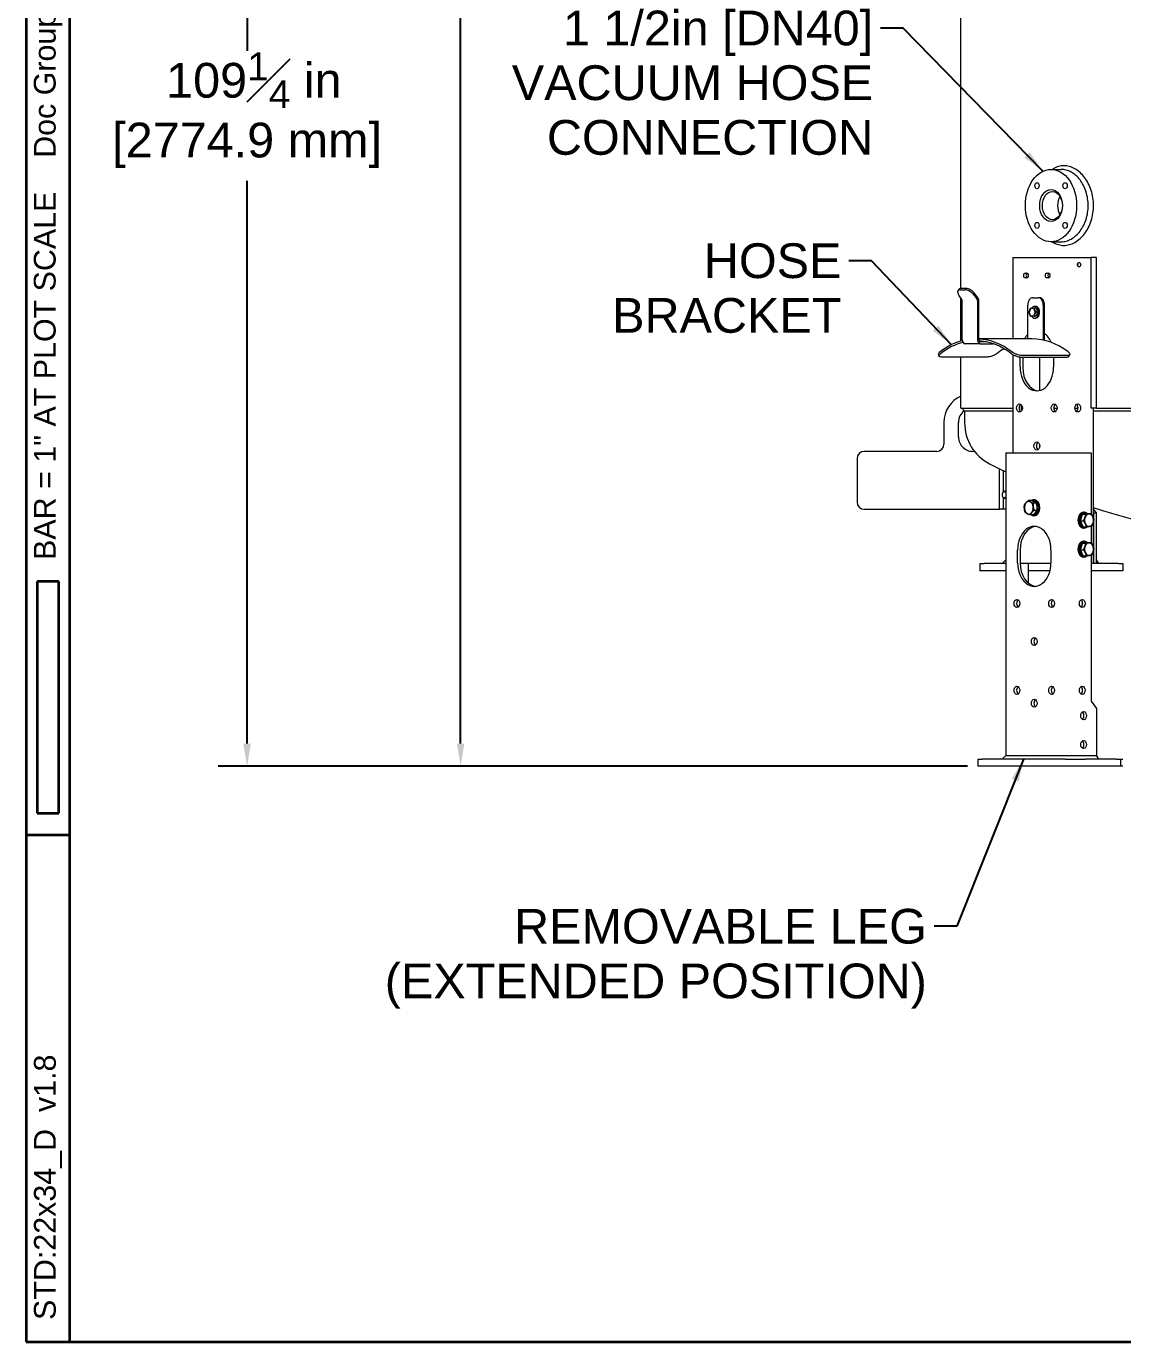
# Model space of a CAD drawing. Header units: inches. Extents: x 20 to 536, y 8 to 344.
# Drawn here: x 20 to 95.7, y 8 to 98.9 of the extents above; entities that cross this region are included whole.
import ezdxf

# ---------------------------------------------------------------- set-up
doc = ezdxf.new("R2010")
doc.units = ezdxf.units.IN
doc.header["$LTSCALE"] = 16
doc.header["$MEASUREMENT"] = 0
doc.layers.get('0').update_dxf_attribs({"lineweight": 25})
for name, color, linetype, lineweight in [('Border', 7, 'Continuous', 35), ('Dimension (ANSI)', 7, 'Continuous', 25), ('Symbol (ANSI)', 7, 'Continuous', 25), ('Visible (ANSI)', 7, 'Continuous', 50)]:
    doc.layers.add(name, color=color, linetype=linetype, lineweight=lineweight)
doc.styles.add('MEMCOR Medium', font='arial.ttf')
doc.styles.add('Standard A-B-C', font='arial.ttf')
doc.dimstyles.new('Default (ANSI)', dxfattribs={"dimscale": 16, "dimtxt": 0.15, "dimasz": 0.098425, "dimexe": 0.125, "dimexo": 0.0625, "dimgap": 0.031496, "dimtad": 0, "dimtih": 1, "dimtoh": 1, "dimdec": 4, "dimrnd": 1e-08, "dimzin": 3, "dimdsep": 46, "dimlunit": 5, "dimtxsty": 'MEMCOR Medium', "dimcen": 0.09, "dimdle": 0.393701, "dimclrd": 256, "dimclre": 256, "dimclrt": 256, "dimadec": 0, "dimazin": 1, "dimtfac": 0.8, "dimtofl": 0, "dimtmove": 0, "dimatfit": 3, "dimfxl": 1, "dimfrac": 1, "dimtolj": 1, "dimtzin": 4, "dimlwd": -1, "dimlwe": -1, "dimarcsym": 0})
doc.dimstyles.new('Default (ANSI)$7', dxfattribs={"dimscale": 16, "dimtxt": 0.15, "dimasz": 0.098425, "dimexe": 0.125, "dimexo": 0.0625, "dimgap": 0.031496, "dimtad": 0, "dimtih": 1, "dimtoh": 1, "dimdec": 4, "dimrnd": 1e-08, "dimzin": 3, "dimdsep": 46, "dimlunit": 5, "dimtxsty": 'MEMCOR Medium', "dimcen": 0.09, "dimdle": 0.393701, "dimclrd": 256, "dimclre": 256, "dimclrt": 256, "dimadec": 0, "dimazin": 1, "dimtfac": 0.8, "dimtofl": 0, "dimtmove": 0, "dimatfit": 3, "dimfxl": 1, "dimfrac": 1, "dimtolj": 1, "dimtzin": 4, "dimlwd": -1, "dimlwe": -1, "dimarcsym": 0})

# ---------------------------------------------------------------- blocks, each defined once
blk = doc.blocks.new('Borders 22x34_D')
at = {"layer": 'Border'}
for p, q in [((1.25, 21.5), (1.25, 0.5)), ((1.4375, 0.5), (1.4375, 21.3125)), ((1.3906, 3.7812), (1.2969, 3.7812)), ((1.2969, 3.7812), (1.2969, 2.7812)), ((1.3906, 2.7812), (1.3906, 3.7812)), ((1.2969, 2.7812), (1.3906, 2.7812)), ((1.25, 2.6875), (1.4375, 2.6875)), ((1.25, 0.5), (33.5, 0.5)), ((1.25, 0.5), (7.8115, 0.5))]:
    blk.add_line(p, q, dxfattribs=at)
at = {"layer": 'Border', "char_height": 0.094, "attachment_point": 4, "rotation": 90, "style": 'Standard A-B-C'}
for s, insert in [('\\fArial|b0|i0;\\H0.0940;BAR = 1" AT PLOT SCALE    Doc Group:   Doc Type: ', (1.3437, 3.875)), ('\\fArial|b0|i0;\\H0.0940;STD:22x34_D  v1.8', (1.3437, 0.5937))]:
    blk.add_mtext(s, dxfattribs=dict(at, insert=insert))
blk = doc.blocks.new('*D23')
at = {"layer": 'Defpoints', "color": 0, "transparency": 16777216}
for p in [(35.249, 156.991), (108.224, 156.991), (86.004, 47.744)]:
    blk.add_point(p, dxfattribs=at)
at = {"layer": 'Dimension (ANSI)', "transparency": 16777216}
for p, q in [((107.224, 156.991), (33.249, 156.991)), ((35.249, 155.416), (35.249, 97.173)), ((35.249, 49.319), (35.249, 88.193)), ((85.004, 47.744), (33.249, 47.744))]:
    blk.add_line(p, q, dxfattribs=at)
for points in [[(34.987, 155.416), (35.512, 155.416), (35.249, 156.991)], [(34.987, 49.319), (35.512, 49.319), (35.249, 47.744)]]:
    blk.add_solid(points, dxfattribs=at)
at = {"layer": 'Dimension (ANSI)', "transparency": 16777216, "char_height": 2.4, "attachment_point": 5, "style": 'MEMCOR Medium'}
for s, insert in [('\\A1; 109{\\H0.8x;\\S1#4;} in', (35.249, 95.131)), ('\\A1;[2774.9 mm]', (35.249, 90.641))]:
    blk.add_mtext(s, dxfattribs=dict(at, insert=insert))
blk = doc.blocks.new('*D24')
at = {"layer": 'Defpoints', "color": 0, "transparency": 16777216}
for p in [(49.995, 147.976), (89.575, 147.976), (86.004, 47.744)]:
    blk.add_point(p, dxfattribs=at)
at = {"layer": 'Dimension (ANSI)', "transparency": 16777216}
for p, q in [((88.575, 147.976), (47.995, 147.976)), ((49.995, 146.401), (49.995, 114.388)), ((49.995, 49.319), (49.995, 105.408)), ((85.004, 47.744), (47.995, 47.744))]:
    blk.add_line(p, q, dxfattribs=at)
for points in [[(49.733, 146.401), (50.257, 146.401), (49.995, 147.976)], [(49.733, 49.319), (50.257, 49.319), (49.995, 47.744)]]:
    blk.add_solid(points, dxfattribs=at)
at = {"layer": 'Dimension (ANSI)', "transparency": 16777216, "char_height": 2.4, "attachment_point": 5, "style": 'MEMCOR Medium'}
for s, insert in [('\\A1; 100{\\H0.8x;\\S1#4;} in', (49.995, 112.346)), ('\\A1;[2545.9 mm]', (49.995, 107.856))]:
    blk.add_mtext(s, dxfattribs=dict(at, insert=insert))

msp = doc.modelspace()

# ---------------------------------------------------------------- linework, layer by layer
at = {"layer": 'Visible (ANSI)', "linetype": 'Continuous', "lineweight": 18}
for p, q in [((84.54977, 80.744467), (84.54977, 123.725967)), ((90.768462, 88.975967), (91.475972, 88.975967)), ((90.768462, 83.975967), (91.475972, 83.975967)), ((88.129074, 82.897967), (88.33117, 82.897967)), ((88.129074, 82.897967), (88.129074, 77.264794)), ((88.33117, 82.897967), (91.24445, 82.897967)), ((91.24445, 82.897967), (92.220258, 82.897967)), ((92.220258, 82.897967), (93.530728, 82.897967)), ((93.903987, 82.897967), (93.530728, 82.897967)), ((93.530728, 72.475967), (93.530728, 82.897967)), ((93.903987, 72.475967), (93.903987, 82.897967)), ((88.971102, 81.802967), (89.105452, 81.802967)), ((90.470168, 81.802967), (90.604519, 81.802967)), ((89.105452, 81.492967), (88.971102, 81.492967)), ((90.604519, 81.492967), (90.470168, 81.492967)), ((84.400974, 80.679717), (84.335974, 80.587794)), ((84.613912, 79.983405), (84.390669, 80.299118)), ((84.494223, 80.652672), (84.847776, 80.652672)), ((84.54977, 77.118793), (84.54977, 80.074115)), ((84.912776, 80.744596), (84.559223, 80.744596)), ((85.451329, 80.299118), (85.674573, 79.983405)), ((85.739573, 80.075328), (85.516329, 80.391042)), ((89.51911, 80.107967), (89.872663, 80.107967)), ((89.964587, 80.107967), (89.872663, 80.107967)), ((84.640836, 77.194994), (84.640836, 79.891481)), ((85.701497, 79.891481), (85.701497, 77.194994)), ((85.79342, 77.194994), (85.79342, 79.891481)), ((89.165556, 77.264794), (89.165556, 79.607967)), ((89.729186, 79.394582), (89.592783, 79.394582)), ((89.639318, 79.513967), (89.695886, 79.513967)), ((89.850927, 79.119556), (89.714524, 79.119556)), ((89.729186, 79.394582), (89.790056, 79.257069)), ((89.790056, 79.257069), (89.850927, 79.119556)), ((89.850927, 79.119556), (89.797153, 78.976248)), ((90.226217, 79.607967), (90.226217, 77.194994)), ((90.31814, 77.194994), (90.31814, 79.607967)), ((89.514089, 78.821352), (89.377687, 78.821352)), ((89.628734, 78.827147), (89.514089, 78.821352)), ((89.743378, 78.832941), (89.606976, 78.832941)), ((89.625187, 78.826967), (89.639318, 78.826967)), ((89.743378, 78.832941), (89.628734, 78.827147)), ((89.639318, 78.701967), (89.695886, 78.701967)), ((89.797153, 78.976248), (89.743378, 78.832941)), ((89.471026, 77.264794), (85.79342, 77.264794)), ((85.885344, 76.934994), (84.824684, 76.934994)), ((86.291105, 77.064994), (85.885344, 77.064994)), ((85.885344, 76.934994), (86.776339, 76.934994)), ((83.043534, 76.077587), (82.994424, 76.1875)), ((86.38277, 76.015284), (83.20079, 76.015284)), ((84.54977, 72.475967), (84.54977, 76.015284)), ((88.129074, 76.190095), (88.129074, 69.393967)), ((88.635226, 75.307967), (88.635226, 76.016494)), ((88.670195, 76.015284), (91.852176, 76.015284)), ((91.90128, 76.125183), (88.719299, 76.125183)), ((88.812003, 76.015284), (88.812003, 75.307967)), ((89.975945, 76.015284), (89.975945, 73.699828)), ((90.940394, 76.015284), (90.940394, 75.307967)), ((92.009432, 76.077587), (92.058542, 76.1875)), ((84.54977, 72.475967), (88.129074, 72.475967)), ((84.799477, 72.275967), (84.599477, 72.475967)), ((84.799477, 72.275967), (84.799477, 71.475967)), ((88.129074, 72.275967), (84.799477, 72.275967)), ((88.706549, 72.475967), (88.788763, 72.475967)), ((90.963634, 72.475967), (91.181613, 72.475967)), ((91.104892, 72.275967), (91.040355, 72.275967)), ((92.41886, 72.475967), (92.636839, 72.475967)), ((92.560117, 72.275967), (92.495581, 72.275967)), ((93.903987, 72.475967), (93.530728, 72.475967)), ((93.688255, 72.475967), (93.688255, 64.899991)), ((123.910699, 72.275967), (93.688255, 72.275967)), ((93.903987, 72.475967), (123.694967, 72.475967)), ((83.373395, 71.497967), (83.373395, 69.997967)), ((84.373395, 70.497967), (84.373395, 71.497967)), ((82.873395, 69.497967), (77.873395, 69.497967)), ((87.639964, 69.393967), (87.84206, 69.393967)), ((87.639964, 69.393967), (87.639964, 48.493967)), ((87.84206, 69.393967), (91.380007, 69.393967)), ((89.975945, 69.954208), (89.975945, 69.779726)), ((91.380007, 69.393967), (92.355815, 69.393967)), ((92.355815, 69.393967), (93.548496, 69.393967)), ((93.548496, 69.393967), (93.548496, 65.160982)), ((77.373395, 68.997967), (77.373395, 65.997967)), ((87.221314, 65.497967), (87.221314, 68.282837)), ((87.479377, 66.717227), (87.479377, 68.154965)), ((87.387548, 66.501914), (87.387561, 66.502832)), ((87.387548, 66.494021), (87.387561, 66.493102)), ((87.639964, 66.747967), (87.564304, 66.747967)), ((77.873395, 65.497967), (87.221314, 65.497967)), ((87.479377, 65.497967), (87.221314, 65.497967)), ((87.479377, 65.497967), (87.479377, 66.278708)), ((87.636999, 65.497967), (87.479377, 65.497967)), ((87.639964, 66.247967), (87.564304, 66.247967)), ((87.636999, 65.497967), (87.639964, 65.497967)), ((89.427998, 66.104155), (89.21256, 66.104155)), ((89.427998, 66.104155), (89.759351, 65.915428)), ((89.566491, 66.075319), (89.478626, 66.075319)), ((89.759351, 65.915428), (89.543914, 65.915428)), ((89.611034, 66.155149), (89.566491, 66.155149)), ((89.759351, 65.915428), (89.809457, 65.41524)), ((89.807933, 65.671768), (89.783759, 65.671768)), ((89.797343, 65.536167), (89.807933, 65.536167)), ((89.896321, 65.671768), (89.807933, 65.671768)), ((89.896321, 65.536167), (89.807933, 65.536167)), ((93.902049, 65.247967), (93.688255, 65.550318)), ((89.528209, 65.10378), (89.312772, 65.10378)), ((89.809457, 65.41524), (89.528209, 65.10378)), ((89.566491, 65.132616), (89.554248, 65.132616)), ((89.611034, 65.052786), (89.566491, 65.052786)), ((89.809457, 65.41524), (89.59402, 65.41524)), ((92.79522, 64.704549), (92.949145, 65.160424)), ((92.997422, 64.288092), (92.79522, 64.704549)), ((92.79522, 64.704549), (93.010657, 64.704549)), ((92.949145, 65.160424), (93.305273, 65.199843)), ((92.949145, 65.160424), (93.164582, 65.160424)), ((93.06296, 65.295149), (93.018417, 65.295149)), ((93.06296, 65.215319), (93.151348, 65.215319)), ((93.305273, 65.199843), (93.520711, 65.199843)), ((93.725273, 65.247967), (93.688255, 65.300318)), ((93.688255, 64.602679), (93.688255, 62.899991)), ((93.725273, 61.747967), (93.725273, 65.247967)), ((93.725273, 65.247967), (93.902049, 65.247967)), ((93.902049, 61.747967), (93.902049, 65.247967)), ((92.997422, 64.288092), (93.21286, 64.288092)), ((93.06296, 64.192786), (93.018417, 64.192786)), ((93.06296, 64.272616), (93.151348, 64.272616)), ((93.548496, 64.324396), (93.548496, 63.160982)), ((92.79522, 62.704549), (92.949145, 63.160424)), ((92.997422, 62.288092), (92.79522, 62.704549)), ((92.79522, 62.704549), (93.010657, 62.704549)), ((92.949145, 63.160424), (93.305273, 63.199843)), ((92.949145, 63.160424), (93.164582, 63.160424)), ((93.06296, 63.295149), (93.018417, 63.295149)), ((93.06296, 63.215319), (93.151348, 63.215319)), ((93.305273, 63.199843), (93.520711, 63.199843)), ((87.639964, 61.997967), (87.389964, 61.747967)), ((88.45845, 61.803967), (88.45845, 62.683967)), ((88.635226, 62.683967), (88.635226, 61.803967)), ((90.763618, 62.683967), (90.763618, 61.803967)), ((92.997422, 62.288092), (93.21286, 62.288092)), ((93.06296, 62.192786), (93.018417, 62.192786)), ((93.06296, 62.272616), (93.151348, 62.272616)), ((93.548496, 62.324396), (93.548496, 52.243967)), ((93.688255, 62.602679), (93.688255, 61.747967)), ((94.078826, 61.747967), (93.902049, 61.997967)), ((93.902049, 61.747967), (93.902049, 61.997967)), ((85.854524, 61.747967), (86.147417, 61.747967)), ((85.854524, 61.747967), (85.854524, 61.247967)), ((86.147417, 61.247967), (85.854524, 61.247967)), ((87.639964, 61.747967), (86.147417, 61.747967)), ((87.639964, 61.247967), (86.147417, 61.247967)), ((90.762937, 61.747967), (88.635907, 61.747967)), ((89.211518, 60.392346), (89.211518, 61.747967)), ((89.682951, 61.247967), (89.211518, 61.247967)), ((90.694492, 61.247967), (89.682951, 61.247967)), ((93.688255, 61.747967), (93.548496, 61.747967)), ((95.424658, 61.247967), (93.548496, 61.247967)), ((95.424658, 61.747967), (93.688255, 61.747967)), ((95.424658, 61.747967), (95.717551, 61.747967)), ((95.717551, 61.247967), (95.424658, 61.247967)), ((95.717551, 61.747967), (95.717551, 61.247967)), ((93.548496, 52.243967), (93.902049, 51.743967)), ((93.902049, 51.743967), (93.902049, 48.493967)), ((85.710689, 48.243967), (86.003582, 48.243967)), ((85.710689, 48.243967), (85.710689, 47.743967)), ((91.74529, 48.243967), (86.003582, 48.243967)), ((87.639964, 48.493967), (87.389964, 48.243967)), ((87.639964, 48.493967), (87.84206, 48.493967)), ((87.84206, 48.493967), (91.380007, 48.493967)), ((91.380007, 48.493967), (92.355815, 48.493967)), ((91.74529, 48.243967), (93.159503, 48.243967)), ((92.355815, 48.493967), (93.902049, 48.493967)), ((95.280823, 48.243967), (93.159503, 48.243967)), ((94.078826, 48.243967), (93.902049, 48.493967)), ((95.280823, 48.243967), (95.573717, 48.243967)), ((95.573717, 48.243967), (95.573717, 47.743967)), ((95.573717, 48.243967), (95.717551, 48.243967)), ((86.003582, 47.743967), (85.710689, 47.743967)), ((91.74529, 47.743967), (86.003582, 47.743967)), ((93.159503, 47.743967), (91.74529, 47.743967)), ((95.280823, 47.743967), (93.159503, 47.743967)), ((95.573717, 47.743967), (95.280823, 47.743967)), ((95.717551, 47.743967), (95.573717, 47.743967))]:
    msp.add_line(p, q, dxfattribs=at)
for centre, radius, start, end in [((85.373395, 71.497967), 2, 114.31874285, 180), ((85.373395, 71.497967), 1, 126.70280504, 180), ((87.989474, 71.471505), 3.19, 179.91985269, 242.53448824), ((82.873395, 69.997967), 0.5, 270, 0), ((85.373395, 70.497967), 1, 180, 276.05344335), ((77.873395, 68.997967), 0.5, 90, 180), ((108.799477, 111.505967), 48.31, 242.53448824, 244.02400892), ((77.873395, 65.997967), 0.5, 180, 270), ((108.799477, 111.505967), 48.31, 251.77212947, 264.35873975)]:
    msp.add_arc(centre, radius, start, end, dxfattribs=at)
for centre, major_axis in [((90.768462, 86.475967), (0, 2.5)), ((89.799712, 87.845987), (0, 0.210937)), ((90.768462, 86.475967), (0, -1.105)), ((90.860385, 86.475967), (0, 0.975)), ((91.737212, 87.845987), (0, -0.210937)), ((89.799712, 85.105948), (0, 0.210937)), ((91.737212, 85.105948), (0, -0.210937)), ((92.706084, 82.397967), (0, -0.155)), ((88.591386, 72.497967), (0, -0.28)), ((90.984235, 72.497967), (0, -0.28)), ((92.616237, 72.497967), (0, 0.28)), ((89.78781, 69.866967), (0, -0.28)), ((88.414817, 58.993967), (0, -0.28)), ((90.807251, 58.993967), (0, -0.28)), ((92.928571, 58.993967), (0, 0.28)), ((89.611034, 56.362967), (0, -0.28)), ((88.414817, 52.993967), (0, -0.28)), ((90.807251, 52.993967), (0, -0.28)), ((92.928571, 52.993967), (0, 0.28)), ((89.611034, 52.099967), (0, -0.28)), ((93.018166, 51.243967), (0, -0.28)), ((93.018166, 49.243967), (0, -0.28))]:
    msp.add_ellipse(centre, major_axis=major_axis, ratio=0.707106781, dxfattribs=at)
for centre, major_axis, ratio, start_param, end_param in [((91.913975, 86.475967), (0, -0.975), 0.707106781, 4.011241666, 5.413536294), ((88.971102, 81.647967), (0, -0.155), 0.707106781, 3.141592654, 6.283185307), ((89.147879, 81.647967), (0, 0.155), 0.707106781, 0.194777643, 2.946815011), ((89.105452, 81.647967), (0, 0.155), 0.707106781, 3.141592654, 6.283185307), ((90.470168, 81.647967), (0, -0.155), 0.707106781, 3.141592654, 6.283185307), ((90.646945, 81.647967), (0, 0.155), 0.707106781, 0.194777643, 2.946815011), ((90.604519, 81.647967), (0, 0.155), 0.707106781, 3.141592654, 6.283185307), ((92.529307, 82.397967), (0, 0.155), 0.707106781, 4.079718979, 5.345058981), ((84.744223, 80.299118), (-0.408248, 0.288675), 0.5, 5.667705599, 7.238501925), ((84.809223, 80.391042), (-0.408248, 0.288675), 0.5, 5.667705599, 6.283185307), ((84.548912, 79.891481), (0, -0.13), 0.707106781, 1.570796327, 2.35619449), ((85.097776, 80.299118), (0.408248, -0.288675), 0.5, 0.955316618, 2.526112945), ((85.162776, 80.391042), (-0.408248, 0.288675), 0.5, 4.096909272, 5.667705599), ((85.609573, 79.891481), (0, 0.13), 0.707106781, 4.71238898, 5.497787144), ((85.609573, 79.891481), (0, -0.26), 0.707106781, 1.570796327, 2.35619449), ((89.51911, 79.607967), (0, 0.5), 0.707106781, 0, 1.570796327), ((89.872663, 79.607967), (0, 0.5), 0.707106781, 4.71238898, 6.283185307), ((89.964587, 79.607967), (0, 0.5), 0.707106781, 4.71238898, 6.283185307), ((89.467488, 79.107967), (0, -0.281), 0.707106781, 4.224512763, 5.271710315), ((89.467488, 79.107967), (0, 0.281), 0.707106781, 0.035722559, 1.08292011), ((89.639318, 79.107967), (0, -0.406), 0.707106781, 5.496149966, 10.237067461), ((89.467488, 79.107967), (0, 0.281), 0.707106781, 5.271710315, 6.318907866), ((89.467488, 79.107967), (0, 0.281), 0.707106781, 4.224512763, 5.271710315), ((89.695886, 79.107967), (0, -0.406), 0.707106781, 0, 3.141592654), ((89.639318, 79.107967), (0, -0.281), 0.707106781, 1.739246491, 2.520988831), ((89.639318, 79.107967), (0, -0.281), 0.707106781, 0.683790297, 1.482049922), ((89.467488, 79.107967), (0, -0.281), 0.707106781, 5.271710315, 6.318907866), ((89.467488, 79.107967), (0, -0.281), 0.707106781, 0.035722559, 1.08292011), ((89.639318, 79.107967), (0, -0.281), 0.707106781, 0, 0.115468063), ((85.581939, 69.894794), (0, 7.37), 0.707106781, 5.787544151, 6.242593481), ((89.78781, 76.187967), (0, 1.63), 0.707106781, 0.570291334, 0.849138969), ((89.964587, 76.187967), (0, -1.63), 0.707106781, 3.907583633, 3.990731623), ((89.471026, 69.894794), (0, 7.37), 0.707106781, 5.787544151, 6.283185307), ((89.78781, 76.187967), (0, -1.63), 0.707106781, 2.11404801, 2.663459263), ((85.581939, 69.894794), (0, 7.37), 0.707106781, 0.180900412, 0.495641156), ((85.581939, 69.894794), (0, 7.24), 0.707106781, 0.175780081, 0.494420124), ((84.824684, 77.194994), (0, -0.26), 0.707106781, 4.71238898, 6.283185307), ((85.885344, 77.194994), (0, -0.26), 0.707106781, 4.71238898, 6.283185307), ((85.885344, 77.194994), (0, -0.13), 0.707106781, 4.71238898, 6.283185307), ((85.581939, 69.894794), (0, 7.24), 0.707106781, 5.788765184, 6.239278677), ((89.471026, 69.894794), (0, 7.24), 0.707106781, 0.389617116, 0.494420124), ((90.134293, 77.194994), (0, 0.13), 0.707106781, 4.651137038, 4.71238898), ((90.134293, 77.194994), (0, -0.26), 0.707106781, 1.463005525, 1.570796327), ((89.78781, 75.307967), (0, -1.63), 0.707106781, 4.71238898, 7.853981634), ((89.964587, 75.307967), (0, -1.63), 0.707106781, 4.71238898, 6.206422826), ((88.768162, 72.497967), (0, -0.28), 0.707106781, 3.604362771, 5.820415189), ((91.161012, 72.497967), (0, -0.28), 0.707106781, 3.604362771, 5.820415189), ((92.439461, 72.497967), (0, 0.28), 0.707106781, 3.604362771, 5.820415189), ((88.903927, 72.497967), (0, 0.28), 0.707106781, 0.909644844, 2.23194781), ((89.964587, 69.866967), (0, -0.28), 0.707106781, 3.604362771, 5.820415189), ((87.530933, 66.497967), (0, -0.202815), 0.707106781, 2.277875526, 7.146902435), ((87.564304, 66.497967), (0, 0.25), 0.707106781, 5.840912356, 7.834520201), ((87.564304, 66.497967), (0, -0.25), 0.707106781, 4.731850413, 6.725458259), ((89.235035, 65.603967), (0, -0.4375), 0.707106781, 3.805921768, 4.85311932), ((89.235035, 65.603967), (0, -0.4375), 0.707106781, 4.85311932, 5.900316871), ((89.235035, 65.603967), (0, 0.4375), 0.707106781, 5.900316871, 6.947514422), ((89.235035, 65.603967), (0, 0.4375), 0.707106781, 4.85311932, 5.900316871), ((89.566491, 65.603967), (0, 0.551181), 0.707106781, 2.708048134, 6.716729826), ((89.235035, 65.603967), (0, 0.4375), 0.707106781, 3.805921768, 4.85311932), ((89.478103, 65.603967), (0, 0.471351), 0.707106781, 5.519020122, 6.281613619), ((89.566491, 65.603967), (0, 0.471351), 0.707106781, 4.856733198, 6.283185307), ((89.566491, 65.603967), (0, -0.471351), 0.707106781, 0, 1.426452109), ((89.611034, 65.603967), (0, 0.551181), 0.707106781, 3.141592654, 6.283185307), ((89.478103, 65.603967), (0, -0.471351), 0.707106781, 1.715140545, 2.092823414), ((89.478103, 65.603967), (0, -0.471351), 0.707106781, 1.330229917, 1.426452109), ((89.235035, 65.603967), (0, -0.4375), 0.707106781, 5.900316871, 6.947514422), ((89.478103, 65.603967), (0, -0.471351), 0.707106781, 0.283032366, 1.045625863), ((93.018417, 64.743967), (0, 0.551181), 0.707106781, 0, 3.141592654), ((93.06296, 64.743967), (0, 0.551181), 0.707106781, 5.678881418, 10.043071284), ((93.06296, 64.743967), (0, 0.471351), 0.707106781, 0, 3.141592654), ((93.151348, 64.743967), (0, 0.471351), 0.707106781, 0.744007943, 1.50660144), ((93.151348, 64.743967), (0, 0.471351), 0.707106781, 1.791205494, 2.553798991), ((93.151348, 64.743967), (0, 0.471351), 0.707106781, 5.979995699, 6.742589196), ((93.394416, 64.743967), (0, -0.4375), 0.707106781, 4.266897345, 5.314094896), ((93.394416, 64.743967), (0, 0.4375), 0.707106781, 0.07810714, 1.125304691), ((93.394416, 64.743967), (0, 0.4375), 0.707106781, 5.314094896, 6.361292447), ((93.394416, 64.743967), (0, -0.4375), 0.707106781, 0.07810714, 1.125304691), ((93.394416, 64.743967), (0, 0.4375), 0.707106781, 4.266897345, 5.314094896), ((89.611034, 62.683967), (0, 1.63), 0.707106781, 4.71238898, 7.853981634), ((89.78781, 62.683967), (0, 1.63), 0.707106781, 0.076762481, 1.570796327), ((93.151348, 64.743967), (0, -0.471351), 0.707106781, 6.026225301, 6.560986835), ((93.394416, 64.743967), (0, -0.4375), 0.707106781, 5.314094896, 6.361292447), ((93.018417, 62.743967), (0, 0.551181), 0.707106781, 0, 3.141592654), ((93.06296, 62.743967), (0, 0.551181), 0.707106781, 5.678881418, 10.043071284), ((93.06296, 62.743967), (0, 0.471351), 0.707106781, 0, 3.141592654), ((93.151348, 62.743967), (0, 0.471351), 0.707106781, 0.744007943, 1.50660144), ((93.151348, 62.743967), (0, 0.471351), 0.707106781, 5.979995699, 6.742589196), ((93.394416, 62.743967), (0, -0.4375), 0.707106781, 4.266897345, 5.314094896), ((93.394416, 62.743967), (0, 0.4375), 0.707106781, 0.07810714, 1.125304691), ((93.394416, 62.743967), (0, 0.4375), 0.707106781, 5.314094896, 6.361292447), ((93.394416, 62.743967), (0, 0.4375), 0.707106781, 4.266897345, 5.314094896), ((89.611034, 61.803967), (0, -1.63), 0.707106781, 4.71238898, 7.853981634), ((89.78781, 61.803967), (0, -1.63), 0.707106781, 4.71238898, 6.206422826), ((93.151348, 62.743967), (0, 0.471351), 0.707106781, 1.791205494, 2.553798991), ((93.151348, 62.743967), (0, -0.471351), 0.707106781, 6.026225301, 6.560986835), ((93.394416, 62.743967), (0, -0.4375), 0.707106781, 5.314094896, 6.361292447), ((93.394416, 62.743967), (0, -0.4375), 0.707106781, 0.07810714, 1.125304691), ((88.591593, 58.993967), (0, -0.28), 0.707106781, 3.604362771, 5.820415189), ((90.984027, 58.993967), (0, -0.28), 0.707106781, 3.604362771, 5.820415189), ((92.751794, 58.993967), (0, 0.28), 0.707106781, 3.604362771, 5.820415189), ((89.78781, 56.362967), (0, -0.28), 0.707106781, 3.604362771, 5.820415189), ((88.591593, 52.993967), (0, -0.28), 0.707106781, 3.604362771, 5.820415189), ((90.984027, 52.993967), (0, -0.28), 0.707106781, 3.604362771, 5.820415189), ((92.751794, 52.993967), (0, 0.28), 0.707106781, 3.604362771, 5.820415189), ((89.78781, 52.099967), (0, -0.28), 0.707106781, 3.604362771, 5.820415189), ((92.841389, 51.243967), (0, 0.28), 0.707106781, 3.604362771, 5.820415189), ((92.841389, 49.243967), (0, 0.28), 0.707106781, 3.604362771, 5.820415189)]:
    msp.add_ellipse(centre, major_axis=major_axis, ratio=ratio, start_param=start_param, end_param=end_param, dxfattribs=at)
for points, knots in [([(90.86243, 83.975982), (90.882822, 83.96212), (90.903432, 83.948804), (91.038769, 83.865886), (91.159513, 83.812798), (91.405216, 83.743148), (91.53018, 83.726601), (91.77451, 83.726601), (91.902154, 83.743148), (92.158819, 83.812798), (92.287837, 83.865886), (92.537702, 84.006224), (92.658741, 84.093586), (92.884419, 84.295419), (92.98904, 84.409904), (93.175403, 84.65384), (93.26354, 84.79165), (93.419744, 85.09178), (93.487807, 85.254093), (93.597492, 85.592743), (93.639191, 85.769351), (93.693955, 86.124577), (93.707005, 86.303199), (93.707005, 86.648736), (93.693955, 86.827357), (93.639191, 87.182584), (93.597492, 87.359192), (93.487807, 87.697841), (93.419744, 87.860155), (93.26354, 88.160285), (93.175403, 88.298095), (92.98904, 88.542031), (92.884419, 88.656516), (92.658741, 88.858349), (92.537702, 88.945711), (92.287837, 89.086049), (92.158819, 89.139137), (91.902154, 89.208787), (91.77451, 89.225334), (91.53018, 89.225334), (91.405216, 89.208787), (91.159513, 89.139137), (91.038769, 89.086049), (90.903432, 89.003131), (90.882822, 88.989815), (90.86243, 88.975953)], [7.659765021, 7.659765021, 7.659765021, 7.659765021, 7.898952956, 7.898952956, 9.215440166, 9.215440166, 10.531927376, 10.531927376, 11.848414586, 11.848414586, 13.164901795, 13.164901795, 14.481389005, 14.481389005, 15.797876215, 15.797876215, 17.114370849, 17.114370849, 18.430865483, 18.430865483, 19.747360117, 19.747360117, 21.063854751, 21.063854751, 22.380349386, 22.380349386, 23.69684402, 23.69684402, 25.013338654, 25.013338654, 26.329833288, 26.329833288, 27.646320498, 27.646320498, 28.962807707, 28.962807707, 30.279294917, 30.279294917, 31.595782127, 31.595782127, 32.912269337, 32.912269337, 34.228756547, 34.228756547, 34.467944482, 34.467944482, 34.467944482, 34.467944482]), ([(91.475972, 83.975967), (91.587037, 83.975967), (91.702968, 83.991008), (91.935836, 84.054329), (92.052773, 84.102594), (92.279034, 84.230195), (92.388531, 84.309633), (92.592533, 84.493169), (92.687022, 84.59728), (92.855235, 84.819121), (92.934729, 84.944447), (93.075538, 85.217382), (93.136851, 85.364985), (93.235622, 85.672926), (93.273152, 85.833513), (93.322432, 86.156497), (93.33417, 86.318897), (93.33417, 86.633038), (93.322432, 86.795438), (93.273152, 87.118422), (93.235622, 87.279009), (93.136851, 87.58695), (93.075538, 87.734553), (92.934729, 88.007488), (92.855235, 88.132814), (92.687022, 88.354655), (92.592533, 88.458765), (92.388531, 88.642302), (92.279034, 88.72174), (92.052773, 88.849341), (91.935836, 88.897606), (91.702968, 88.960926), (91.587037, 88.975967), (91.475972, 88.975967)], [-28.724992802, -28.724992802, -28.724992802, -28.724992802, -27.528120311, -27.528120311, -26.331247821, -26.331247821, -25.13437533, -25.13437533, -23.93750284, -23.93750284, -22.74062593, -22.74062593, -21.543749021, -21.543749021, -20.346872111, -20.346872111, -19.149995201, -19.149995201, -17.953118292, -17.953118292, -16.756241382, -16.756241382, -15.559364472, -15.559364472, -14.362487563, -14.362487563, -13.165615072, -13.165615072, -11.968742582, -11.968742582, -10.771870091, -10.771870091, -9.574997601, -9.574997601, -9.574997601, -9.574997601]), ([(83.10343, 76.377917), (83.064342, 76.34803), (83.031794, 76.315369), (82.992256, 76.253918), (82.985252, 76.225169), (82.990767, 76.197152), (82.992337, 76.192252), (82.994483, 76.187524)], [5.751172896, 5.751172896, 5.751172896, 5.751172896, 6.230027309, 6.230027309, 6.708881722, 6.708881722, 6.813647612, 6.813647612, 6.813647612, 6.813647612]), ([(88.719299, 76.125183), (88.674905, 76.125183), (88.620064, 76.131914), (88.502352, 76.158949), (88.439465, 76.179215), (88.322897, 76.225169), (88.261458, 76.253918), (88.149786, 76.315369), (88.099537, 76.34803), (88.060448, 76.377917)], [3.832847683, 3.832847683, 3.832847683, 3.832847683, 4.311254504, 4.311254504, 4.789661326, 4.789661326, 5.268515739, 5.268515739, 5.747370152, 5.747370152, 5.747370152, 5.747370152]), ([(91.949535, 76.377917), (91.988624, 76.34803), (92.021172, 76.315369), (92.06071, 76.253918), (92.067713, 76.225169), (92.058669, 76.179215), (92.042045, 76.158949), (91.985539, 76.131914), (91.945674, 76.125183), (91.90128, 76.125183)], [1.918325214, 1.918325214, 1.918325214, 1.918325214, 2.397179627, 2.397179627, 2.876034039, 2.876034039, 3.354440861, 3.354440861, 3.832847683, 3.832847683, 3.832847683, 3.832847683]), ([(83.20079, 76.015284), (83.156395, 76.015284), (83.11653, 76.022016), (83.060026, 76.049047), (83.043405, 76.069308), (83.034372, 76.115236), (83.041387, 76.143962), (83.080961, 76.205335), (83.113534, 76.23794), (83.15265, 76.267761)], [7.666112893, 7.666112893, 7.666112893, 7.666112893, 8.144520248, 8.144520248, 8.622927603, 8.622927603, 9.101798808, 9.101798808, 9.580670014, 9.580670014, 9.580670014, 9.580670014]), ([(87.041737, 76.267761), (87.002621, 76.23794), (86.952348, 76.205335), (86.840641, 76.143962), (86.77919, 76.115236), (86.662609, 76.069308), (86.599719, 76.049047), (86.482006, 76.022016), (86.427165, 76.015284), (86.38277, 76.015284)], [5.75155612, 5.75155612, 5.75155612, 5.75155612, 6.230427325, 6.230427325, 6.709298531, 6.709298531, 7.187705886, 7.187705886, 7.666113241, 7.666113241, 7.666113241, 7.666113241]), ([(88.011229, 76.267761), (88.050344, 76.23794), (88.100618, 76.205335), (88.212325, 76.143962), (88.273776, 76.115236), (88.390357, 76.069308), (88.453247, 76.049047), (88.57096, 76.022016), (88.625801, 76.015284), (88.670195, 76.015284)], [1.918499325, 1.918499325, 1.918499325, 1.918499325, 2.397370531, 2.397370531, 2.876241737, 2.876241737, 3.354649092, 3.354649092, 3.833056446, 3.833056446, 3.833056446, 3.833056446]), ([(91.852176, 76.015284), (91.89657, 76.015284), (91.936436, 76.022016), (91.986753, 76.046088), (92.001723, 76.060758), (92.009373, 76.077611)], [3.8330564465, 3.8330564465, 3.8330564465, 3.8330564465, 4.3114638014, 4.3114638014, 4.6851049427, 4.6851049427, 4.6851049427, 4.6851049427])]:
    msp.add_open_spline(points, degree=3, knots=knots, dxfattribs=at)
for points, weights in [([(89.255946, 79.096379), (89.267016, 79.173177), (89.291973, 79.239686)], [1, 1.0379548493, 1]), ([(89.29907, 78.958866), (89.270819, 79.022686), (89.255946, 79.096379)], [1, 1.0379548493, 1]), ([(89.291973, 79.239686), (89.31693, 79.306196), (89.363494, 79.382994)], [1, 1.0379548493, 1]), ([(89.363494, 79.382994), (89.407185, 79.386099), (89.460392, 79.388788)], [1, 1.0379548493, 1]), ([(89.460392, 79.388788), (89.513598, 79.391477), (89.592783, 79.394582)], [1, 1.0379548493, 1]), ([(89.592783, 79.394582), (89.607657, 79.320889), (89.635907, 79.257069)], [1, 1.0379548493, 1]), ([(89.635907, 79.257069), (89.664157, 79.193249), (89.714524, 79.119556)], [1, 1.0379548493, 1]), ([(89.714524, 79.119556), (89.66796, 79.042758), (89.643003, 78.976248)], [1, 1.0379548493, 1]), ([(89.377687, 78.821352), (89.32732, 78.895046), (89.29907, 78.958866)], [1, 1.0379548493, 1]), ([(89.474585, 78.827147), (89.421378, 78.824458), (89.377687, 78.821352)], [1, 1.0379548493, 1]), ([(89.606976, 78.832941), (89.527791, 78.829836), (89.474585, 78.827147)], [1, 1.0379548493, 1]), ([(89.643003, 78.976248), (89.618047, 78.909739), (89.606976, 78.832941)], [1, 1.0379548493, 1]), ([(88.928734, 65.542601), (88.917107, 65.65867), (88.931312, 65.792695)], [1, 1.04314139574, 1.01001874936]), ([(88.981418, 65.292507), (88.940361, 65.426532), (88.928734, 65.542601)], [1.01001874936, 1.04314139574, 1]), ([(88.931312, 65.792695), (88.979042, 65.87615), (89.044306, 65.948425)], [1.01001874936, 1.04314139574, 1]), ([(89.044306, 65.948425), (89.109569, 66.020699), (89.21256, 66.104155)], [1, 1.04314139574, 1.01001874936]), ([(89.21256, 66.104155), (89.273716, 66.053585), (89.350606, 66.009791)], [1.01001874936, 1.04314139574, 1]), ([(89.350606, 66.009791), (89.427497, 65.965997), (89.543914, 65.915428)], [1, 1.04314139574, 1.01001874936]), ([(89.543914, 65.915428), (89.529709, 65.781403), (89.541336, 65.665334)], [1.01001874936, 1.04314139574, 1]), ([(89.541336, 65.665334), (89.552963, 65.549265), (89.59402, 65.41524)], [1, 1.04314139574, 1.01001874936]), ([(89.119464, 65.198144), (89.042573, 65.241938), (88.981418, 65.292507)], [1, 1.04314139574, 1.01001874936]), ([(89.312772, 65.10378), (89.196355, 65.15435), (89.119464, 65.198144)], [1.01001874936, 1.04314139574, 1]), ([(89.425765, 65.25951), (89.360501, 65.187236), (89.312772, 65.10378)], [1, 1.04314139574, 1.01001874936]), ([(89.59402, 65.41524), (89.491029, 65.331785), (89.425765, 65.25951)], [1.01001874936, 1.04314139574, 1]), ([(93.010657, 64.704549), (93.079532, 64.826701), (93.11525, 64.932487)], [1.01001874936, 1.04314139574, 1]), ([(93.139389, 64.496321), (93.092468, 64.59296), (93.010657, 64.704549)], [1, 1.04314139574, 1.01001874936]), ([(93.11525, 64.932487), (93.150969, 65.038273), (93.164582, 65.160424)], [1, 1.04314139574, 1.01001874936]), ([(93.164582, 65.160424), (93.287637, 65.170987), (93.370277, 65.180134)], [1.01001874936, 1.04314139574, 1]), ([(93.370277, 65.180134), (93.452917, 65.189281), (93.520711, 65.199843)], [1, 1.04314139574, 1.01001874936]), ([(93.520711, 65.199843), (93.602521, 65.088253), (93.649443, 64.991614)], [1.01001874936, 1.04314139574, 1]), ([(93.673581, 64.555448), (93.637863, 64.449662), (93.568988, 64.32751)], [1, 1.04314139574, 1.01001874936]), ([(93.649443, 64.991614), (93.696364, 64.894975), (93.722913, 64.783386)], [1, 1.04314139574, 1.01001874936]), ([(93.722913, 64.783386), (93.7093, 64.661234), (93.673581, 64.555448)], [1.01001874936, 1.04314139574, 1]), ([(93.21286, 64.288092), (93.18631, 64.399682), (93.139389, 64.496321)], [1.01001874936, 1.04314139574, 1]), ([(93.418554, 64.307801), (93.335915, 64.298654), (93.21286, 64.288092)], [1, 1.04314139574, 1.01001874936]), ([(93.568988, 64.32751), (93.501194, 64.316948), (93.418554, 64.307801)], [1.01001874936, 1.04314139574, 1]), ([(93.010657, 62.704549), (93.079532, 62.826701), (93.11525, 62.932487)], [1.01001874936, 1.04314139574, 1]), ([(93.139389, 62.496321), (93.092468, 62.59296), (93.010657, 62.704549)], [1, 1.04314139574, 1.01001874936]), ([(93.11525, 62.932487), (93.150969, 63.038273), (93.164582, 63.160424)], [1, 1.04314139574, 1.01001874936]), ([(93.164582, 63.160424), (93.287637, 63.170987), (93.370277, 63.180134)], [1.01001874936, 1.04314139574, 1]), ([(93.370277, 63.180134), (93.452917, 63.189281), (93.520711, 63.199843)], [1, 1.04314139574, 1.01001874936]), ([(93.520711, 63.199843), (93.602521, 63.088253), (93.649443, 62.991614)], [1.01001874936, 1.04314139574, 1]), ([(93.649443, 62.991614), (93.696364, 62.894975), (93.722913, 62.783386)], [1, 1.04314139574, 1.01001874936]), ([(93.722913, 62.783386), (93.7093, 62.661234), (93.673581, 62.555448)], [1.01001874936, 1.04314139574, 1]), ([(93.21286, 62.288092), (93.18631, 62.399682), (93.139389, 62.496321)], [1.01001874936, 1.04314139574, 1]), ([(93.418554, 62.307801), (93.335915, 62.298654), (93.21286, 62.288092)], [1, 1.04314139574, 1.01001874936]), ([(93.568988, 62.32751), (93.501194, 62.316948), (93.418554, 62.307801)], [1.01001874936, 1.04314139574, 1]), ([(93.673581, 62.555448), (93.637863, 62.449662), (93.568988, 62.32751)], [1, 1.04314139574, 1.01001874936])]:
    msp.add_rational_spline(points, weights, degree=2, dxfattribs=at)

# ---------------------------------------------------------------- block references
at = {"xscale": 16, "yscale": 16, "zscale": 16}
msp.add_blockref('Borders 22x34_D', (0, 0), dxfattribs=at)

# ---------------------------------------------------------------- texts
at = {"layer": 'Symbol (ANSI)', "char_height": 2.40000008, "attachment_point": 3, "line_spacing_factor": 0.944221, "style": 'MEMCOR Medium'}
for s, insert, width in [('\\fArial|b0|i0;1 1/2in [DN40]\\P\\fArial|b0|i0;VACUUM HOSE \\P\\fArial|b0|i0;CONNECTION', (78.487678, 99.941804), 25.90061098), ('\\fArial|b0|i0;REMOVABLE LEG\\P\\fArial|b0|i0;(EXTENDED POSITION)', (82.193032, 37.895232), 37.45061319)]:
    msp.add_mtext(s, dxfattribs=dict(at, insert=insert, width=width))
at = {"layer": 'Symbol (ANSI)', "color": 179, "true_color": 0x262659, "insert": (76.292251, 83.868859), "char_height": 2.40000008, "width": 15.84146455, "attachment_point": 3, "line_spacing_factor": 0.944221, "style": 'MEMCOR Medium'}
msp.add_mtext('\\fArial|b0|i0;HOSE\\P\\fArial|b0|i0;BRACKET', dxfattribs=at)

# ---------------------------------------------------------------- dimensions: what is measured, and where the dimension line sits
at = {"layer": 'Dimension (ANSI)'}
for base, p2, text, picture, middle in [((35.249119, 156.990967), (108.224477, 156.990967), ' <> in\\X[2774.9 mm]', '*D23', (35.249119, 92.683029)), ((49.99498, 147.975967), (89.575057, 147.975967), ' <> in\\X[2545.9 mm]', '*D24', (49.99498, 109.897902))]:
    dim = msp.add_linear_dim(base=base, p1=(86.003582, 47.743967), p2=p2, angle=90, text=text, dimstyle='Default (ANSI)', override={"dimgap": 0.031496, "dimdec": 4, "dimpost": '', "dimtol": 0, "dimlim": 0, "dimtp": 0, "dimtm": 0, "dimtdec": 2, "dimatfit": 1}, dxfattribs=at)
    dim.commit()
    dim.dimension.update_dxf_attribs({"geometry": picture, "text_midpoint": middle, "dimtype": 160})

# ---------------------------------------------------------------- leaders
at = {"layer": 'Symbol (ANSI)', "annotation_type": 0, "has_hookline": 1, "hookline_direction": 1}
for points, text_width in [([(90.211754, 88.848762), (80.566418, 98.741804), (78.991615, 98.741804)], 24.767804), ([(83.891403, 76.866241), (78.370991, 82.668859), (76.796188, 82.668859)], 15.523057), ([(88.874436, 48.243967), (84.271772, 36.695232), (82.696969, 36.695232)], 37.118146)]:
    msp.add_leader(points, dimstyle='Default (ANSI)$7', override={"dimtad": 0}, dxfattribs=dict(at, text_width=text_width))

doc.saveas('drawing.dxf')
